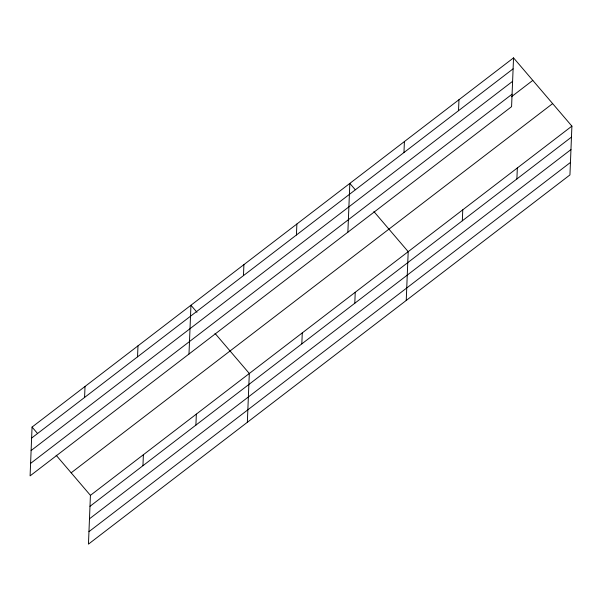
<?xml version="1.0" encoding="UTF-8"?>
<svg xmlns="http://www.w3.org/2000/svg" width="602" height="602" viewBox="0 0 602 602"><rect width="100%" height="100%" fill="white"/><g stroke="black" fill="none" stroke-linecap="round" stroke-linejoin="round"><path stroke-width="0.9" d="M32.056 427.074L30.1 475.873L511.58 106.659L513.544 57.867L32.056 427.074L37.474 433.41M84.581 397.448L85.025 386.461M56.129 455.225L90.42 495.341L88.456 544.133L569.943 174.926L571.9 126.127L513.544 57.867M137.542 356.835L137.986 345.849M142.945 465.707L143.381 454.721M188.99 354.036L190.947 305.237L196.967 312.272M195.906 425.095L196.342 414.108M243.471 275.611L243.908 264.624M247.347 422.295L249.311 373.496L215.019 333.388M296.432 234.998L296.876 224.012M301.828 343.87L302.272 332.883M347.873 232.191L349.837 183.399L355.255 189.728M354.796 303.257L355.233 292.271M403.965 152.539L404.401 141.553M406.237 300.458L408.194 251.659L373.902 211.55M458.528 110.693L458.972 99.706M462.321 220.799L462.765 209.812M516.892 178.952L517.329 167.966M31.62 438.06L513.1 68.846M31.116 450.537L512.595 81.33M30.604 463.397L512.084 94.183M511.414 96.787L532.8 80.39M71.164 472.811L552.644 103.597M90.42 495.341L571.9 126.127M89.976 506.32L571.456 137.113M89.48 518.804L570.959 149.589M88.961 531.656L570.44 162.45"/></g></svg>
